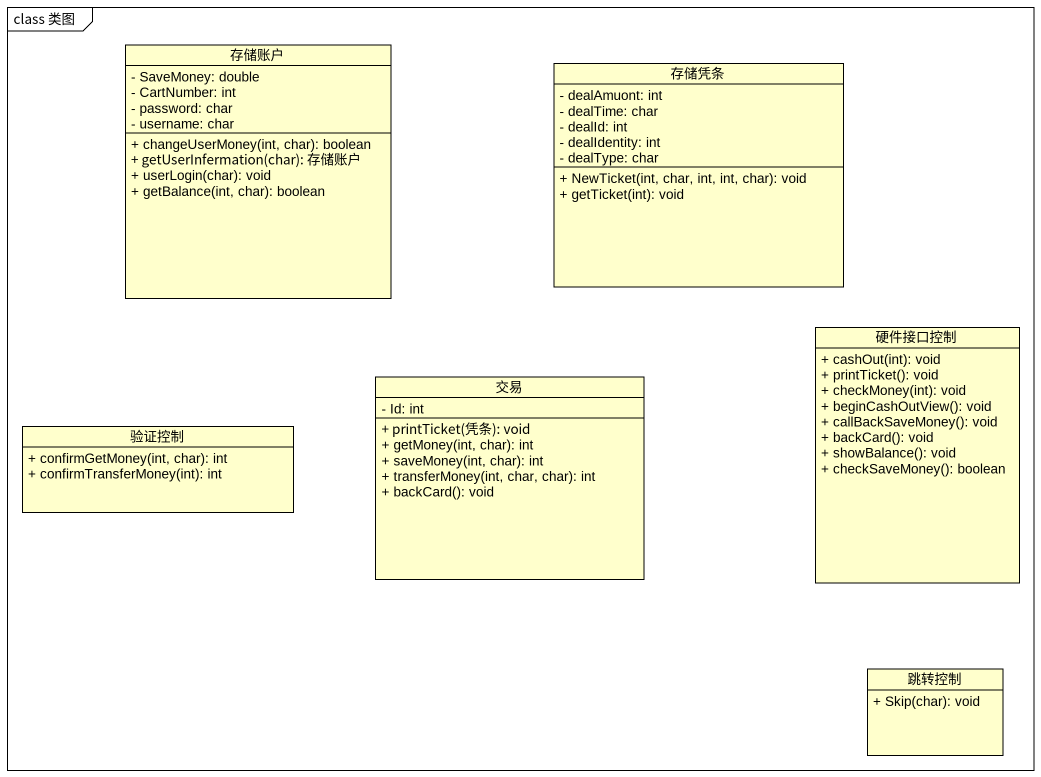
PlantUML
@startuml
mainframe class 类图
hide circle
hide empty members
skinparam classAttributeIconSize 0
class 存储账户 {
  - SaveMoney: double
  - CartNumber: int
  - password: char
  - username: char
  + changeUserMoney(int, char): boolean
  + getUserInfermation(char): 存储账户
  + userLogin(char): void
  + getBalance(int, char): boolean
}
class 存储凭条 {
  - dealAmuont: int
  - dealTime: char
  - dealId: int
  - dealIdentity: int
  - dealType: char
  + NewTicket(int, char, int, int, char): void
  + getTicket(int): void
}
class 硬件接口控制 {
  + cashOut(int): void
  + printTicket(): void
  + checkMoney(int): void
  + beginCashOutView(): void
  + callBackSaveMoney(): void
  + backCard(): void
  + showBalance(): void
  + checkSaveMoney(): boolean
}
class 验证控制 {
  + confirmGetMoney(int, char): int
  + confirmTransferMoney(int): int
}
class 交易 {
  - Id: int
  + printTicket(凭条): void
  + getMoney(int, char): int
  + saveMoney(int, char): int
  + transferMoney(int, char, char): int
  + backCard(): void
}
class 跳转控制 {
  + Skip(char): void
}
@enduml
